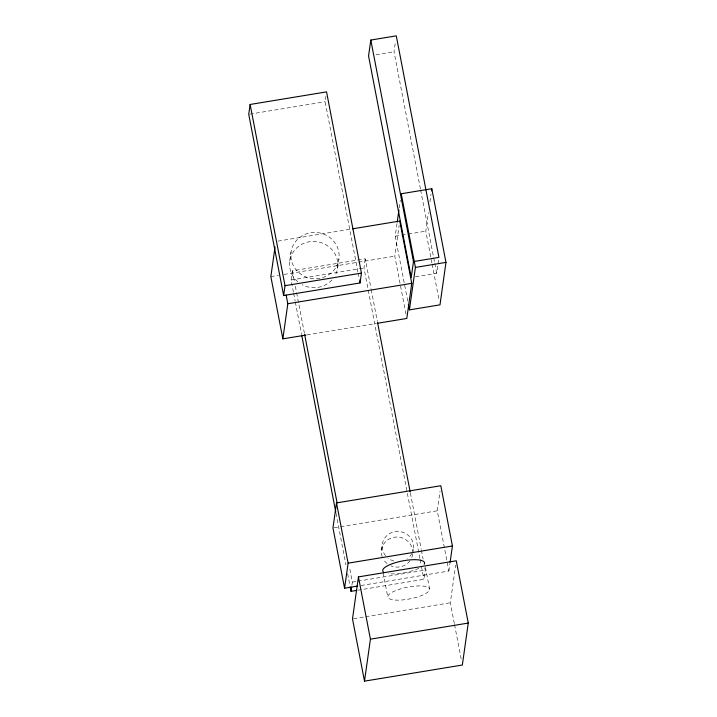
<?xml version="1.0" encoding="UTF-8"?>
<svg xmlns="http://www.w3.org/2000/svg" width="717" height="717" viewBox="0 0 717 717"><rect width="100%" height="100%" fill="white"/><g stroke="black" fill="none" stroke-linecap="round" stroke-linejoin="round"><path stroke-width="0.54" stroke-dasharray="3.58 2.69" d="M289.776 260.961L291.039 251.981M293.414 292.133L291.084 280.033L292.393 270.793L365.285 258.792L371.003 288.494M357.935 271.976L325.151 101.733L325.93 96.257M337.617 268.158L338.89 259.178A24.19 23.114 8 0 0 305.998 233.993A24.19 23.114 8 0 0 300.011 273.571A24.19 23.114 8 0 0 338.89 259.178M420.431 188.858L394.027 51.767L395.533 41.156M419.902 558.426L363.976 268.024L365.285 258.792M407.722 301.086L395.228 236.216L397.075 223.148M399.226 207.912L400.301 200.294M405.956 314.082L394.807 256.175L399.145 225.443M351.904 585.171L352.334 582.096L349.367 566.699M431.939 263.067L425.799 231.179L428.407 212.671M429.949 201.791L431.025 194.164M381.444 550.181L382.233 544.597M415.466 276.807L436.689 273.311L438.643 259.509M412.804 553.031L413.467 548.371M357.658 590.243L423.926 579.327L425.235 570.087L424.598 566.788M361.045 585.511L448.887 571.046L437.28 510.791L440.05 491.181M448.887 571.046L449.962 563.419M454.336 623.512L450.339 602.755L455.645 565.202M375.986 54.743L394.027 51.767M249.83 114.137L325.151 101.733M278.017 241.109L351.5 229.001M395.228 236.216L400.686 235.319M401.78 235.14L407.238 234.235M408.332 234.056L425.799 231.179M270.856 276.592L278.537 275.328M284.022 274.423L357.514 262.323M358.608 262.135L394.807 256.175M291.084 280.033L363.976 268.024M306.984 334.893L376.084 323.51M334.068 527.784L339.562 526.878M340.656 526.699L437.28 510.791M352.334 582.096L356.752 581.37M357.855 581.182L425.235 570.087M353.606 618.69L364.594 616.88M365.697 616.692L450.339 602.755M420.637 189.96L433.525 256.856M433.731 257.959L434.583 262.341M434.789 263.435L436.689 273.311M432.145 264.17L439.136 300.45M454.551 624.606L461.497 660.671M425.405 567.308L429.617 589.168A21.286 5.978 -10.9 0 1 398.742 600.138A21.286 5.978 -10.9 0 1 397.729 589.795A21.286 5.978 -10.9 0 1 429.617 589.168M371.218 289.587L377.357 321.494M410.402 493.09L421.202 549.195M421.417 550.289L423.111 559.09M420.117 559.529L421.175 565.023M421.381 566.125L423.926 579.327M358.15 273.069L359.414 279.657M383.147 572.856L387.772 596.903M292.393 270.793L294.508 281.799M295.35 286.2L296.417 291.694M296.623 292.796L304.465 333.495M293.629 293.235L295.108 300.934M295.323 302.027L301.463 333.934M335.995 513.229L345.952 564.933M347.646 573.734L349.977 585.834M297.851 281.844A24.19 23.114 8 0 1 294.355 250.448A24.19 23.114 8 0 1 326.782 245.268A24.19 23.114 8 0 1 334.902 275.92M331.953 279.944A24.19 23.114 8 0 1 302.099 284.712M385.549 555.702A15.729 15.03 8 0 1 395.148 531.638A15.729 15.03 8 0 1 412.732 551.498M411.863 553.47A15.729 15.03 8 0 1 407.632 558.373M393.866 560.99A15.729 15.03 8 0 1 387.915 558.014M412.678 553.963A15.729 15.03 8 0 1 411.54 558.086M409.918 560.882A15.729 15.03 8 0 1 390.953 565.856M387.126 563.607A15.729 15.03 8 0 1 383.496 559.502M382.116 556.553A15.729 15.03 8 0 1 393.812 537.32A15.729 15.03 8 0 1 412.696 550.746M418.853 568.285A21.286 5.978 -10.9 0 1 388.211 573.636"/><path stroke-width="1.08" d="M250.134 104.467L248.736 114.317L283.636 295.538L360.051 282.955L361.44 273.096L326.549 91.884L250.134 104.467L285.025 285.68L283.636 295.538M275.041 246.953L270.856 276.592L282.857 338.863L305.89 335.072M282.857 338.863L287.813 303.739L286.128 295.001M370.806 40.044L368.556 55.971L411.217 277.506L413.467 261.58L370.806 40.044L396.277 35.85L438.938 257.385L413.467 261.58M450.115 562.325L452.418 545.987L440.821 485.732L336.506 502.913L332.966 527.963L344.572 588.218L357.747 586.049M344.572 588.218L348.112 563.168L336.506 502.913M397.227 222.064L398.921 210.09M356.555 590.423L351.034 591.328L351.608 587.223M358.428 576.898L352.504 618.87L364.496 681.15L462.34 665.035L468.264 623.064L456.263 560.784L358.428 576.898L370.42 639.179L364.496 681.15M352.594 228.822L399.763 221.051L411.755 283.332L406.799 318.456L377.178 323.331M409.416 309.878L415.412 267.423L401.224 193.76L431.795 188.723L445.974 262.386L439.987 304.85L409.416 309.878L408.358 304.384M431.482 190.901L431.795 188.723M285.025 285.68L361.44 273.096M415.412 267.423L445.974 262.386M287.813 303.739L411.755 283.332M348.112 563.168L452.418 545.987M370.42 639.179L468.264 623.064M377.572 322.587L410.187 491.987M359.629 280.759L360.051 282.955M304.671 334.597L337.089 502.895M301.678 335.027L335.78 512.135M350.183 586.927L351.034 591.328M383.326 571.852A21.286 5.978 -10.9 0 1 403.062 560.828A21.286 5.978 -10.9 0 1 424.213 564.288"/></g></svg>
